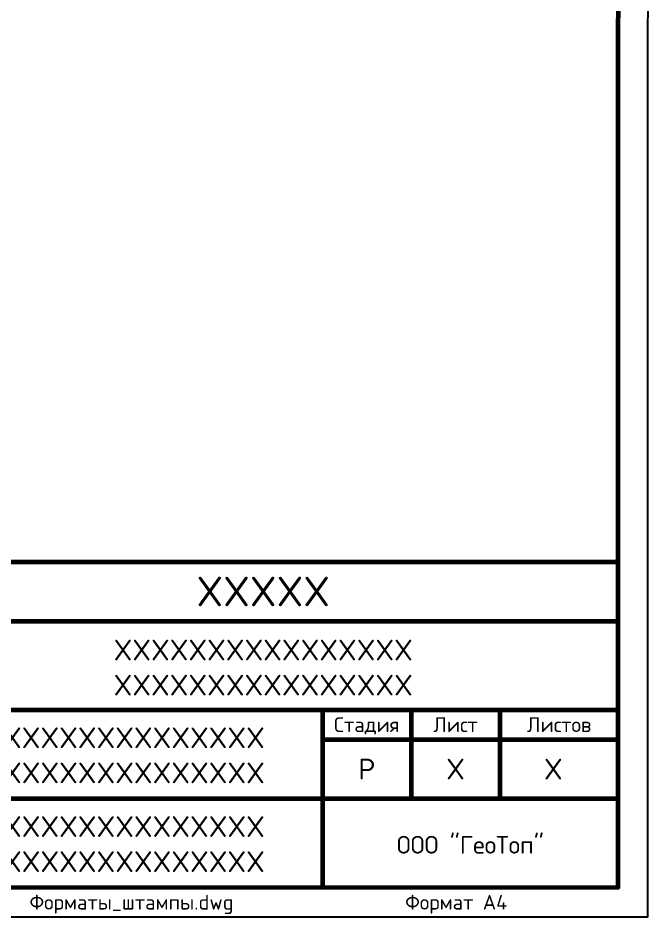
# Paper-space layout 'A4 Ф3 HP1100' of a CAD drawing. Header units: millimetres. Extents: x 0 to 196, y 1 to 285.
# Drawn here: x 96.9 to 196.3, y 0.9 to 142.8 of the extents above; entities that cross this region are included whole.
import ezdxf
from ezdxf.enums import TextEntityAlignment as Align

# ---------------------------------------------------------------- set-up
doc = ezdxf.new("R2010")
doc.units = ezdxf.units.MM
doc.layers.add('FORMAT', color=7, linetype='Continuous')
doc.styles.add('ISOSPEUR', font='isocpeur.ttf')

# ---------------------------------------------------------------- blocks, each defined once
blk = doc.blocks.new('ОСНОВН_Л1_Ф3_ГОСТ')
at = {"layer": 'FORMAT', "linetype": 'Continuous', "lineweight": 60}
for p, q in [((-185, 55), (0, 55)), ((-120, 45), (0, 45)), ((-120, 30), (0, 30)), ((-50, 30), (-50, 0)), ((-35, 30), (-35, 15)), ((-20, 30), (-20, 15)), ((-50, 25), (0, 25)), ((-120, 15), (0, 15))]:
    blk.add_line(p, q, dxfattribs=at)
at = {"layer": 'FORMAT', "lineweight": 25, "ltscale": 100}
blk.add_lwpolyline([(-185, 0), (0, 0), (0, 55)], dxfattribs=at)
at = {"layer": 'FORMAT', "linetype": 'Continuous', "lineweight": 50, "style": 'ISOSPEUR'}
blk.add_text('XXXXX', height=5, dxfattribs=at).set_placement((-60, 50), align=Align.MIDDLE)
at = {"layer": 'FORMAT', "linetype": 'Continuous', "style": 'ISOSPEUR'}
for s, p in [('XXXXXXXXXXXXXXXX', (-60, 40.11)), ('XXXXXXXXXXXXXXXX', (-60, 34.18)), ('XXXXXXXXXXXXXXXX', (-85, 25.28)), ('Р', (-42.5, 20)), ('X', (-27.5, 20)), ('X', (-10.98, 20)), ('XXXXXXXXXXXXXXXX', (-85, 19.35)), ('XXXXXXXXXXXXXXXX', (-85, 10.28)), ('XXXXXXXXXXXXXXXX', (-85, 4.35))]:
    blk.add_text(s, height=3.5, dxfattribs=at).set_placement(p, align=Align.MIDDLE)
for s, p in [('Стадия', (-42.5, 27.5)), ('Лист', (-27.5, 27.5)), ('Листов', (-10, 27.5))]:
    blk.add_text(s, height=2.5, dxfattribs=at).set_placement(p, align=Align.MIDDLE_CENTER)
at = {"layer": 'FORMAT', "linetype": 'Continuous', "ltscale": 100, "style": 'ISOSPEUR'}
blk.add_text('ООО "ГеоТоп"', height=3, dxfattribs=at).set_placement((-25, 7.5), align=Align.MIDDLE)
blk = doc.blocks.new('FILE_NAME')
at = {"layer": 'FORMAT', "color": 7, "linetype": 'Continuous', "style": 'ISOSPEUR', "flags": 8}
blk.add_attdef('FILENAME', text='', height=2.5, dxfattribs=at).set_placement((-65, -2.5), align=Align.MIDDLE_RIGHT)

psp = doc.layouts.new('A4 Ф3 HP1100')

# ---------------------------------------------------------------- linework, layer by layer
at = {"layer": 'FORMAT', "linetype": 'Continuous', "lineweight": 25}
psp.add_lwpolyline([(0.23, 0.94), (196.32, 0.93), (196.35, 284.57), (0.25, 284.58)], close=True, dxfattribs=at)
at = {"layer": 'FORMAT', "linetype": 'Continuous', "lineweight": 60}
psp.add_lwpolyline([(18.91, 5.61), (191.66, 5.59), (191.68, 279.9), (18.93, 279.91)], close=True, dxfattribs=at)

# ---------------------------------------------------------------- block references
at = {"layer": 'FORMAT', "xscale": 0.9337802805931529, "yscale": 0.9337802805931529, "zscale": 0.9337802805931529, "rotation": 359.9958083478731}
psp.add_blockref('ОСНОВН_Л1_Ф3_ГОСТ', (191.66, 5.59), dxfattribs=at)
at = {"layer": 'FORMAT'}
ref = psp.add_blockref('FILE_NAME', (191.66, 5.59), dxfattribs=dict(at, xscale=0.9337802805931529, yscale=0.9337802805931529, zscale=0.9337802805931529, rotation=359.9958083478731))
ref.add_attrib('FILENAME', 'Форматы_штампы.dwg', dxfattribs={"color": 7, "linetype": 'Continuous', "height": 2.3345, "rotation": 359.9958, "style": 'ISOSPEUR'}).set_placement((130.96, 3.26), align=Align.MIDDLE_RIGHT)

# ---------------------------------------------------------------- texts
at = {"layer": 'FORMAT', "linetype": 'Continuous', "style": 'ISOSPEUR'}
psp.add_text('Формат А4', height=2.334, rotation=359.9958, dxfattribs=at).set_placement((158.04, 3.26), align=Align.MIDDLE_LEFT)

doc.saveas('drawing.dxf')
